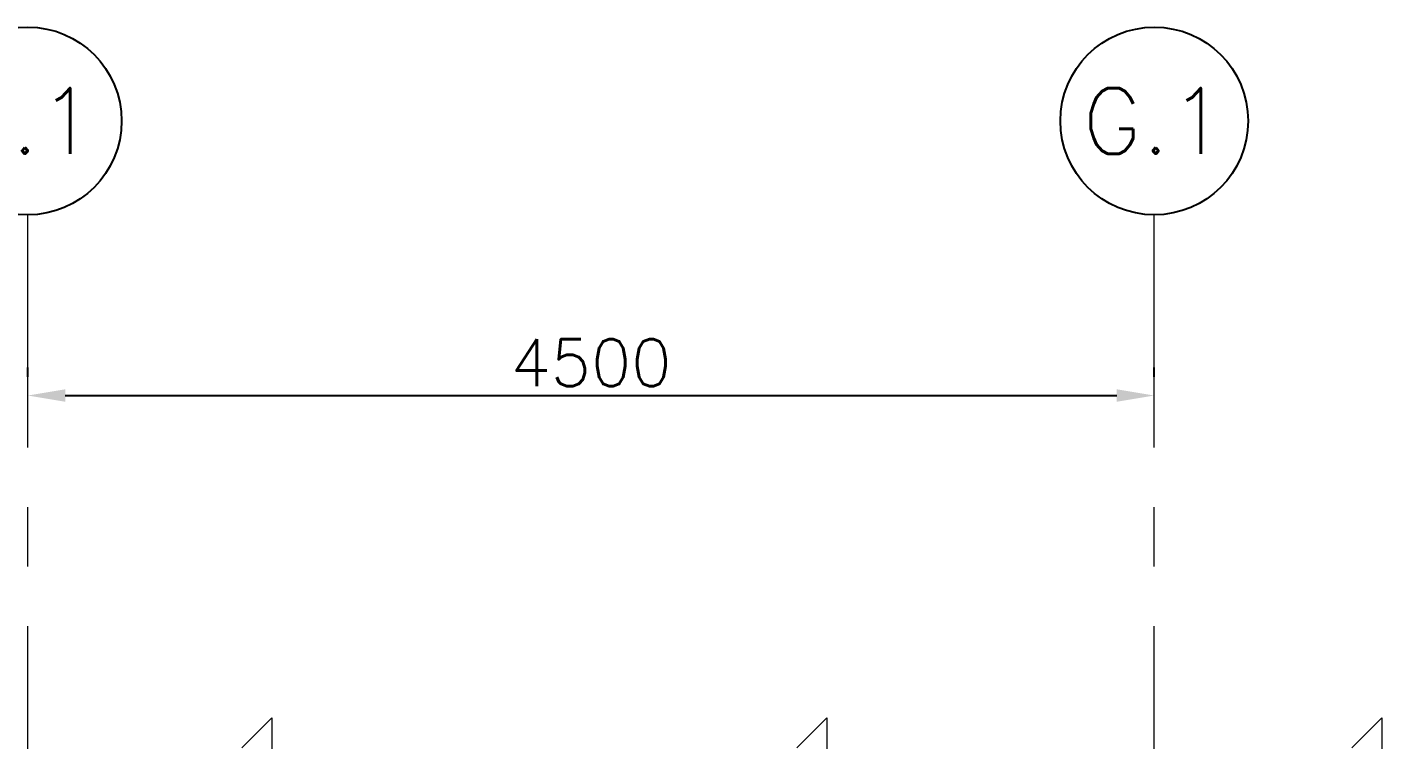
# Model space of a CAD drawing. Header units: metres. Extents: x 0 to 63075, y 0 to 44550.
# Drawn here: x 37827 to 43239, y 20208 to 23056 of the extents above; entities that cross this region are included whole.
import ezdxf
from ezdxf.enums import TextEntityAlignment as Align

# ---------------------------------------------------------------- set-up
doc = ezdxf.new("R2010")
doc.units = ezdxf.units.M
doc.header["$LTSCALE"] = 75
doc.linetypes.add('CENTER2', pattern=[28.575, 19.05, -3.175, 3.175, -3.175])
for name, color, linetype in [('GSB', 7, 'Continuous'), ('SC1', 7, 'CENTER2'), ('SDM', 7, 'Continuous')]:
    doc.layers.add(name, color=color, linetype=linetype)
doc.styles.add('R140', font='simplex.shx', dxfattribs={"height": 3.5})
doc.styles.add('ROMANS', font='ROMANS.SHX')
doc.dimstyles.new('75___1-75', dxfattribs={"dimscale": 75, "dimtxt": 2.5, "dimasz": 2, "dimexe": 1.5, "dimexo": 1, "dimgap": 0.5, "dimtad": 1, "dimdec": 0, "dimzin": 12, "dimtxsty": 'ROMANS', "dimcen": 0, "dimclrd": 256, "dimclre": 256, "dimclrt": 3, "dimazin": 3, "dimtfac": 1, "dimtdec": 0, "dimtmove": 0, "dimatfit": 0, "dimfxl": 1, "dimlwd": -1, "dimlwe": -1, "dimarcsym": 0})

# ---------------------------------------------------------------- blocks, each defined once
blk = doc.blocks.new('INDICACAO_EIXO')
at = {"layer": 'GSB', "color": 3}
blk.add_circle((0, 0), 5, dxfattribs=at)
blk = doc.blocks.new('*D34')
at = {"layer": 'Defpoints', "color": 0, "transparency": 16777216}
for p in [(37829.3, 21584), (42329.3, 21584), (42329.3, 21584)]:
    blk.add_point(p, dxfattribs=at)
at = {"layer": 'SDM', "transparency": 16777216}
for p, q in [((37829.3, 21659), (37829.3, 21696.5)), ((42329.3, 21659), (42329.3, 21696.5)), ((37979.3, 21584), (42179.3, 21584))]:
    blk.add_line(p, q, dxfattribs=at)
for points in [[(37979.3, 21609), (37979.3, 21559), (37829.3, 21584)], [(42179.3, 21609), (42179.3, 21559), (42329.3, 21584)]]:
    blk.add_solid(points, dxfattribs=at)
at = {"layer": 'SDM', "color": 3, "transparency": 16777216, "insert": (40079.3, 21715.2), "char_height": 187.5, "attachment_point": 5, "style": 'ROMANS'}
blk.add_mtext('4500', dxfattribs=at)

msp = doc.modelspace()

# ---------------------------------------------------------------- linework, layer by layer
at = {"layer": 'SC1', "lineweight": 0}
for p, q in [((37829.3, 10661), (37829.3, 22305.8)), ((42329.3, 10661), (42329.3, 22305.8))]:
    msp.add_line(p, q, dxfattribs=at)
at = {"layer": 'SDM', "linetype": 'Continuous', "lineweight": 0}
for p, q in [((38684.4, 20176.7), (38804.4, 20296.7)), ((38804.4, 20296.7), (38804.4, 20056.7)), ((40901.5, 20176.7), (41021.5, 20296.7)), ((41021.5, 20296.7), (41021.5, 20056.7)), ((43118.6, 20176.7), (43238.6, 20296.7)), ((43238.6, 20296.7), (43238.6, 20056.7))]:
    msp.add_line(p, q, dxfattribs=at)

# ---------------------------------------------------------------- block references
at = {"layer": 'GSB'}
ref = msp.add_blockref('INDICACAO_EIXO', (37829.3, 22680.8), dxfattribs=dict(at, xscale=74.99999999999915, yscale=74.99999999999915, zscale=74.99999999999915))
ref.add_attrib('EIXO', 'F.1', dxfattribs={"color": 4, "height": 262.5, "style": 'R140'}).set_placement((37829.3, 22680.8), align=Align.MIDDLE_CENTER)
ref = msp.add_blockref('INDICACAO_EIXO', (42329.3, 22680.8), dxfattribs=dict(at, xscale=74.99999999999915, yscale=74.99999999999915, zscale=74.99999999999915))
ref.add_attrib('EIXO', 'G.1', dxfattribs={"color": 4, "height": 262.5, "style": 'R140'}).set_placement((42329.3, 22680.8), align=Align.MIDDLE_CENTER)

# ---------------------------------------------------------------- dimensions: what is measured, and where the dimension line sits
at = {"layer": 'SDM'}
dim = msp.add_linear_dim(base=(42329.3, 21584), p1=(37829.3, 21584), p2=(42329.3, 21584), dimstyle='75___1-75', dxfattribs=at)
dim.commit()
dim.dimension.update_dxf_attribs({"geometry": '*D34', "text_midpoint": (40079.3, 21715.2)})

doc.saveas('drawing.dxf')
